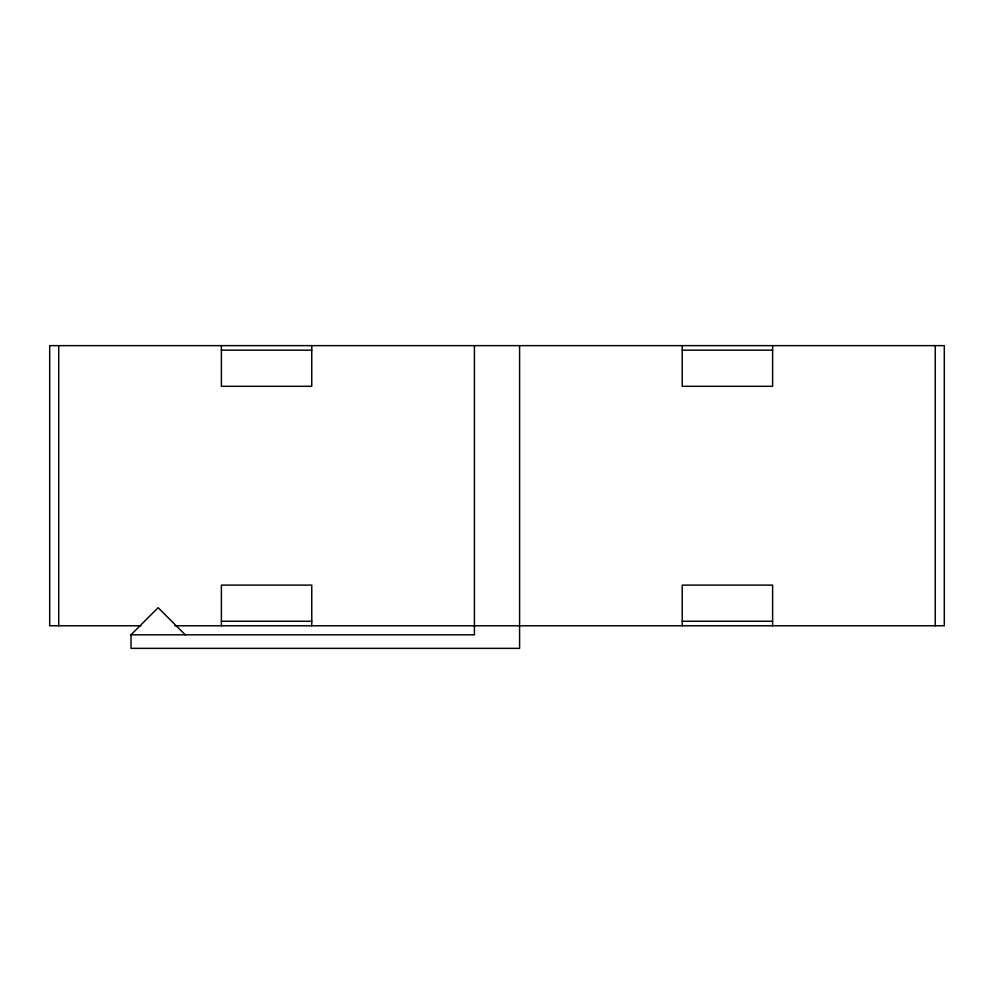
<?xml version="1.0" encoding="UTF-8"?>
<svg xmlns="http://www.w3.org/2000/svg" width="994" height="994" viewBox="0 0 994 994"><rect width="100%" height="100%" fill="white"/><g stroke="black" fill="none" stroke-linecap="round" stroke-linejoin="round"><path stroke-width="1.49" d="M519.589 345.639L519.589 648.361L131.022 648.361L131.022 634.806L158.133 607.694L185.244 634.806M221.389 350.161L311.756 350.161M682.244 350.161L772.611 350.161M221.389 621.25L311.756 621.25M682.244 621.25L772.611 621.25M140.837 625.773L49.7 625.773L49.7 345.639L944.3 345.639L944.3 625.773L174.919 625.773M131.022 634.806L474.411 634.806L474.411 345.639M935.267 345.639L935.267 625.773M772.611 345.639L772.611 386.306L682.244 386.306L682.244 345.639M772.611 625.773L772.611 585.106L682.244 585.106L682.244 625.773M311.756 345.639L311.756 386.306L221.389 386.306L221.389 345.639M311.756 625.773L311.756 585.106L221.389 585.106L221.389 625.773M58.733 345.639L58.733 625.773"/></g></svg>
